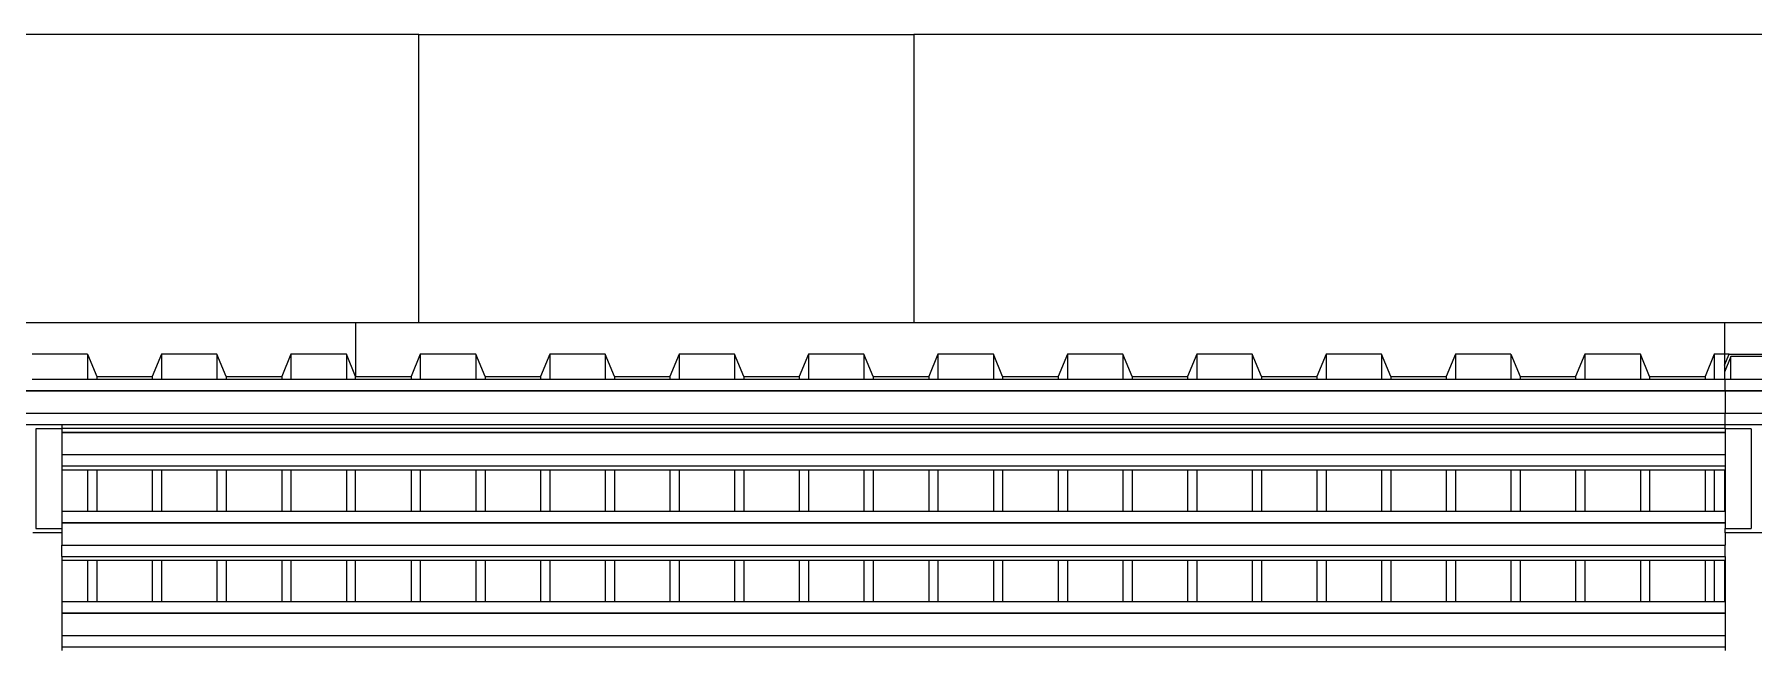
# Model space of a CAD drawing. Extents: x -60 to 60, y -13 to 16.
# Drawn here: x -16.244 to -12.491, y 11.952 to 13.293 of the extents above; entities that cross this region are included whole.
import ezdxf

# ---------------------------------------------------------------- set-up
doc = ezdxf.new("R2010")
doc.units = 0
doc.layers.get('0').update_dxf_attribs({"linetype": 'CONTINUOUS'})

msp = doc.modelspace()

# ---------------------------------------------------------------- linework, layer by layer
for p, q in [((-15.4042, 13.2926), (-17.1542, 13.2926)), ((-15.4042, 12.6642), (-15.4042, 13.2926)), ((-15.4042, 13.2926), (-14.3242, 13.2926)), ((-14.3242, 13.2926), (-14.3242, 12.6642)), ((-12.0842, 13.2926), (-14.3242, 13.2926)), ((-17.1542, 12.6642), (-15.5425, 12.6642)), ((-15.5425, 12.6642), (-15.5425, 12.5458)), ((-15.5425, 12.6642), (-15.4042, 12.6642)), ((-15.4042, 12.6642), (-14.3242, 12.6642)), ((-14.3242, 12.6642), (-12.5552, 12.6642)), ((-12.5552, 12.6642), (-12.436, 12.6642)), ((-12.5552, 12.6642), (-12.5552, 12.5951)), ((-16.1275, 12.5951), (-16.2486, 12.5951)), ((-16.1275, 12.5951), (-16.1275, 12.5402)), ((-16.1275, 12.5951), (-16.1073, 12.5458)), ((-15.9661, 12.5951), (-15.9863, 12.5458)), ((-15.8451, 12.5951), (-15.9661, 12.5951)), ((-15.9661, 12.5951), (-15.9661, 12.5402)), ((-15.8249, 12.5458), (-15.8451, 12.5951)), ((-15.8451, 12.5951), (-15.8451, 12.5402)), ((-15.6837, 12.5951), (-15.7039, 12.5458)), ((-15.5627, 12.5951), (-15.6837, 12.5951)), ((-15.6837, 12.5951), (-15.6837, 12.5402)), ((-15.5425, 12.5458), (-15.5627, 12.5951)), ((-15.5627, 12.5951), (-15.5627, 12.5402)), ((-15.4013, 12.5951), (-15.4215, 12.5458)), ((-15.4013, 12.5951), (-15.4013, 12.5402)), ((-15.2803, 12.5951), (-15.4013, 12.5951)), ((-15.2803, 12.5951), (-15.2803, 12.5402)), ((-15.2601, 12.5458), (-15.2803, 12.5951)), ((-15.1189, 12.5951), (-15.1391, 12.5458)), ((-15.1189, 12.5951), (-15.1189, 12.5402)), ((-14.9979, 12.5951), (-15.1189, 12.5951)), ((-14.9979, 12.5951), (-14.9979, 12.5402)), ((-14.9777, 12.5458), (-14.9979, 12.5951)), ((-14.8365, 12.5951), (-14.8567, 12.5458)), ((-14.8365, 12.5951), (-14.8365, 12.5402)), ((-14.7154, 12.5951), (-14.8365, 12.5951)), ((-14.7154, 12.5951), (-14.7154, 12.5402)), ((-14.6953, 12.5458), (-14.7154, 12.5951)), ((-14.5541, 12.5951), (-14.5742, 12.5458)), ((-14.5541, 12.5951), (-14.5541, 12.5402)), ((-14.433, 12.5951), (-14.5541, 12.5951)), ((-14.433, 12.5951), (-14.433, 12.5402)), ((-14.4129, 12.5458), (-14.433, 12.5951)), ((-14.2717, 12.5951), (-14.2918, 12.5458)), ((-14.2717, 12.5951), (-14.2717, 12.5402)), ((-14.1506, 12.5951), (-14.2717, 12.5951)), ((-14.1506, 12.5951), (-14.1506, 12.5402)), ((-14.1304, 12.5458), (-14.1506, 12.5951)), ((-13.9892, 12.5951), (-14.0094, 12.5458)), ((-13.9892, 12.5951), (-13.9892, 12.5402)), ((-13.8682, 12.5951), (-13.9892, 12.5951)), ((-13.8682, 12.5951), (-13.8682, 12.5402)), ((-13.848, 12.5458), (-13.8682, 12.5951)), ((-13.7068, 12.5951), (-13.727, 12.5458)), ((-13.7068, 12.5951), (-13.7068, 12.5402)), ((-13.5858, 12.5951), (-13.7068, 12.5951)), ((-13.5858, 12.5951), (-13.5858, 12.5402)), ((-13.5656, 12.5458), (-13.5858, 12.5951)), ((-13.4244, 12.5951), (-13.4446, 12.5458)), ((-13.4244, 12.5951), (-13.4244, 12.5402)), ((-13.3034, 12.5951), (-13.4244, 12.5951)), ((-13.3034, 12.5951), (-13.3034, 12.5402)), ((-13.2832, 12.5458), (-13.3034, 12.5951)), ((-13.142, 12.5951), (-13.1622, 12.5458)), ((-13.142, 12.5951), (-13.142, 12.5402)), ((-13.021, 12.5951), (-13.142, 12.5951)), ((-13.021, 12.5951), (-13.021, 12.5402)), ((-13.021, 12.5951), (-13.0008, 12.5458)), ((-12.8596, 12.5951), (-12.8798, 12.5458)), ((-12.7386, 12.5951), (-12.8596, 12.5951)), ((-12.8596, 12.5951), (-12.8596, 12.5402)), ((-12.7184, 12.5458), (-12.7386, 12.5951)), ((-12.7386, 12.5951), (-12.7386, 12.5402)), ((-12.5772, 12.5951), (-12.5973, 12.5458)), ((-12.5772, 12.5951), (-12.5772, 12.5402)), ((-12.5552, 12.5951), (-12.5772, 12.5951)), ((-12.5552, 12.5705), (-12.5451, 12.5951)), ((-12.5552, 12.5951), (-12.5552, 12.5705)), ((-12.5451, 12.5951), (-12.5552, 12.5951)), ((-12.5412, 12.5895), (-12.5552, 12.5553)), ((-12.5552, 12.5705), (-12.5552, 12.5553)), ((-12.5451, 12.5951), (-12.4561, 12.5951)), ((-12.5412, 12.5402), (-12.5412, 12.5895)), ((-12.4538, 12.5895), (-12.5412, 12.5895)), ((-16.2486, 12.5402), (-16.1275, 12.5402)), ((-16.1275, 12.5402), (-16.1073, 12.5402)), ((-16.1073, 12.5458), (-16.1073, 12.5402)), ((-16.1073, 12.5458), (-15.9863, 12.5458)), ((-16.1073, 12.5402), (-15.9863, 12.5402)), ((-15.9863, 12.5458), (-15.9863, 12.5402)), ((-15.9863, 12.5402), (-15.9661, 12.5402)), ((-15.9661, 12.5402), (-15.8451, 12.5402)), ((-15.8451, 12.5402), (-15.8249, 12.5402)), ((-15.8249, 12.5458), (-15.7039, 12.5458)), ((-15.8249, 12.5458), (-15.8249, 12.5402)), ((-15.8249, 12.5402), (-15.7039, 12.5402)), ((-15.7039, 12.5458), (-15.7039, 12.5402)), ((-15.7039, 12.5402), (-15.6837, 12.5402)), ((-15.6837, 12.5402), (-15.5627, 12.5402)), ((-15.5627, 12.5402), (-15.5425, 12.5402)), ((-15.5425, 12.5402), (-15.5425, 12.5458)), ((-15.5425, 12.5458), (-15.4215, 12.5458)), ((-15.5425, 12.5402), (-15.4215, 12.5402)), ((-15.4215, 12.5458), (-15.4215, 12.5402)), ((-15.4215, 12.5402), (-15.4013, 12.5402)), ((-15.4013, 12.5402), (-15.2803, 12.5402)), ((-15.2803, 12.5402), (-15.2601, 12.5402)), ((-15.2601, 12.5458), (-15.2601, 12.5402)), ((-15.2601, 12.5458), (-15.1391, 12.5458)), ((-15.2601, 12.5402), (-15.1391, 12.5402)), ((-15.1391, 12.5458), (-15.1391, 12.5402)), ((-15.1391, 12.5402), (-15.1189, 12.5402)), ((-15.1189, 12.5402), (-14.9979, 12.5402)), ((-14.9979, 12.5402), (-14.9777, 12.5402)), ((-14.9777, 12.5458), (-14.9777, 12.5402)), ((-14.9777, 12.5458), (-14.8567, 12.5458)), ((-14.9777, 12.5402), (-14.8567, 12.5402)), ((-14.8567, 12.5458), (-14.8567, 12.5402)), ((-14.8567, 12.5402), (-14.8365, 12.5402)), ((-14.8365, 12.5402), (-14.7154, 12.5402)), ((-14.7154, 12.5402), (-14.6953, 12.5402)), ((-14.6953, 12.5458), (-14.6953, 12.5402)), ((-14.6953, 12.5458), (-14.5742, 12.5458)), ((-14.6953, 12.5402), (-14.5742, 12.5402)), ((-14.5742, 12.5458), (-14.5742, 12.5402)), ((-14.5742, 12.5402), (-14.5541, 12.5402)), ((-14.5541, 12.5402), (-14.433, 12.5402)), ((-14.433, 12.5402), (-14.4129, 12.5402)), ((-14.4129, 12.5458), (-14.4129, 12.5402)), ((-14.4129, 12.5458), (-14.2918, 12.5458)), ((-14.4129, 12.5402), (-14.2918, 12.5402)), ((-14.2918, 12.5458), (-14.2918, 12.5402)), ((-14.2918, 12.5402), (-14.2717, 12.5402)), ((-14.2717, 12.5402), (-14.1506, 12.5402)), ((-14.1506, 12.5402), (-14.1304, 12.5402)), ((-14.1304, 12.5458), (-14.1304, 12.5402)), ((-14.1304, 12.5458), (-14.0094, 12.5458)), ((-14.1304, 12.5402), (-14.0094, 12.5402)), ((-14.0094, 12.5458), (-14.0094, 12.5402)), ((-14.0094, 12.5402), (-13.9892, 12.5402)), ((-13.9892, 12.5402), (-13.8682, 12.5402)), ((-13.8682, 12.5402), (-13.848, 12.5402)), ((-13.848, 12.5458), (-13.848, 12.5402)), ((-13.848, 12.5458), (-13.727, 12.5458)), ((-13.848, 12.5402), (-13.727, 12.5402)), ((-13.727, 12.5458), (-13.727, 12.5402)), ((-13.727, 12.5402), (-13.7068, 12.5402)), ((-13.7068, 12.5402), (-13.5858, 12.5402)), ((-13.5858, 12.5402), (-13.5656, 12.5402)), ((-13.5656, 12.5458), (-13.5656, 12.5402)), ((-13.5656, 12.5458), (-13.4446, 12.5458)), ((-13.5656, 12.5402), (-13.4446, 12.5402)), ((-13.4446, 12.5458), (-13.4446, 12.5402)), ((-13.4446, 12.5402), (-13.4244, 12.5402)), ((-13.4244, 12.5402), (-13.3034, 12.5402)), ((-13.3034, 12.5402), (-13.2832, 12.5402)), ((-13.2832, 12.5458), (-13.2832, 12.5402)), ((-13.2832, 12.5458), (-13.1622, 12.5458)), ((-13.2832, 12.5402), (-13.1622, 12.5402)), ((-13.1622, 12.5458), (-13.1622, 12.5402)), ((-13.1622, 12.5402), (-13.142, 12.5402)), ((-13.142, 12.5402), (-13.021, 12.5402)), ((-13.021, 12.5402), (-13.0008, 12.5402)), ((-13.0008, 12.5458), (-13.0008, 12.5402)), ((-13.0008, 12.5458), (-12.8798, 12.5458)), ((-13.0008, 12.5402), (-12.8798, 12.5402)), ((-12.8798, 12.5458), (-12.8798, 12.5402)), ((-12.8798, 12.5402), (-12.8596, 12.5402)), ((-12.8596, 12.5402), (-12.7386, 12.5402)), ((-12.7386, 12.5402), (-12.7184, 12.5402)), ((-12.7184, 12.5458), (-12.5973, 12.5458)), ((-12.7184, 12.5458), (-12.7184, 12.5402)), ((-12.7184, 12.5402), (-12.5973, 12.5402)), ((-12.5973, 12.5458), (-12.5973, 12.5402)), ((-12.5973, 12.5402), (-12.5772, 12.5402)), ((-12.5772, 12.5402), (-12.5552, 12.5402)), ((-12.5552, 12.5553), (-12.5552, 12.5402)), ((-12.5552, 12.5402), (-12.5536, 12.5402)), ((-12.5536, 12.5155), (-12.5536, 12.5402)), ((-12.5536, 12.5402), (-12.5412, 12.5402)), ((-12.5412, 12.5402), (-12.4538, 12.5402)), ((-30.2482, 12.5155), (-12.5536, 12.5155)), ((-30.2482, 12.5147), (-12.5536, 12.5147)), ((-12.5536, 12.5147), (-12.5536, 12.5155)), ((-12.5536, 12.5155), (-12.4336, 12.5155)), ((-12.5536, 12.5147), (-12.5536, 12.4662)), ((-12.5536, 12.5147), (-12.4336, 12.5147)), ((-30.2482, 12.4662), (-12.5536, 12.4662)), ((-12.5536, 12.4415), (-12.5536, 12.4662)), ((-12.5536, 12.4662), (-12.4336, 12.4662)), ((-16.3036, 12.4415), (-16.1836, 12.4415)), ((-16.1836, 12.4319), (-16.2405, 12.4319)), ((-16.2405, 12.4319), (-16.2405, 12.2145)), ((-16.1836, 12.4415), (-12.5536, 12.4415)), ((-16.1836, 12.4415), (-16.1836, 12.4333)), ((-16.1836, 12.4333), (-12.5536, 12.4333)), ((-16.1836, 12.4333), (-16.1836, 12.4319)), ((-16.1836, 12.4319), (-16.1836, 12.4248)), ((-16.1836, 12.4248), (-12.5536, 12.4248)), ((-16.1836, 12.4248), (-16.1836, 12.424)), ((-16.1836, 12.424), (-12.5536, 12.424)), ((-16.1836, 12.424), (-16.1836, 12.3755)), ((-12.5536, 12.4415), (-12.4336, 12.4415)), ((-12.5536, 12.4333), (-12.5536, 12.4415)), ((-12.5536, 12.4319), (-12.5536, 12.4333)), ((-12.4967, 12.4319), (-12.5536, 12.4319)), ((-12.5536, 12.4319), (-12.5536, 12.4248)), ((-12.5536, 12.4248), (-12.5536, 12.424)), ((-12.5536, 12.424), (-12.5536, 12.3755)), ((-12.4967, 12.4319), (-12.4967, 12.2145)), ((-16.1836, 12.3755), (-12.5536, 12.3755)), ((-16.1836, 12.3755), (-16.1836, 12.3508)), ((-16.1836, 12.3508), (-12.5536, 12.3508)), ((-16.1836, 12.3508), (-16.1836, 12.3426)), ((-12.5536, 12.3755), (-12.5536, 12.3508)), ((-12.5536, 12.3508), (-12.5536, 12.3426)), ((-16.1836, 12.3426), (-16.1275, 12.3426)), ((-16.1836, 12.3426), (-16.1836, 12.2522)), ((-16.1275, 12.3426), (-16.1275, 12.2522)), ((-16.1275, 12.3426), (-16.1073, 12.3426)), ((-16.1073, 12.3426), (-16.1073, 12.2522)), ((-16.1073, 12.3426), (-15.9863, 12.3426)), ((-15.9863, 12.3426), (-15.9863, 12.2522)), ((-15.9863, 12.3426), (-15.9661, 12.3426)), ((-15.9661, 12.3426), (-15.9661, 12.2522)), ((-15.9661, 12.3426), (-15.8451, 12.3426)), ((-15.8451, 12.3426), (-15.8451, 12.2522)), ((-15.8451, 12.3426), (-15.8249, 12.3426)), ((-15.8249, 12.3426), (-15.8249, 12.2522)), ((-15.8249, 12.3426), (-15.7039, 12.3426)), ((-15.7039, 12.3426), (-15.7039, 12.2522)), ((-15.7039, 12.3426), (-15.6837, 12.3426)), ((-15.6837, 12.3426), (-15.6837, 12.2522)), ((-15.6837, 12.3426), (-15.5627, 12.3426)), ((-15.5627, 12.3426), (-15.5627, 12.2522)), ((-15.5627, 12.3426), (-15.5425, 12.3426)), ((-15.5425, 12.2522), (-15.5425, 12.3426)), ((-15.5425, 12.3426), (-15.4215, 12.3426)), ((-15.4215, 12.3426), (-15.4215, 12.2522)), ((-15.4215, 12.3426), (-15.4013, 12.3426)), ((-15.4013, 12.3426), (-15.4013, 12.2522)), ((-15.4013, 12.3426), (-15.2803, 12.3426)), ((-15.2803, 12.3426), (-15.2803, 12.2522)), ((-15.2803, 12.3426), (-15.2601, 12.3426)), ((-15.2601, 12.3426), (-15.2601, 12.2522)), ((-15.2601, 12.3426), (-15.1391, 12.3426)), ((-15.1391, 12.3426), (-15.1391, 12.2522)), ((-15.1391, 12.3426), (-15.1189, 12.3426)), ((-15.1189, 12.3426), (-15.1189, 12.2522)), ((-15.1189, 12.3426), (-14.9979, 12.3426)), ((-14.9979, 12.3426), (-14.9979, 12.2522)), ((-14.9979, 12.3426), (-14.9777, 12.3426)), ((-14.9777, 12.3426), (-14.9777, 12.2522)), ((-14.9777, 12.3426), (-14.8567, 12.3426)), ((-14.8567, 12.3426), (-14.8567, 12.2522)), ((-14.8567, 12.3426), (-14.8365, 12.3426)), ((-14.8365, 12.3426), (-14.8365, 12.2522)), ((-14.8365, 12.3426), (-14.7154, 12.3426)), ((-14.7154, 12.3426), (-14.7154, 12.2522)), ((-14.7154, 12.3426), (-14.6953, 12.3426)), ((-14.6953, 12.3426), (-14.6953, 12.2522)), ((-14.6953, 12.3426), (-14.5742, 12.3426)), ((-14.5742, 12.3426), (-14.5742, 12.2522)), ((-14.5742, 12.3426), (-14.5541, 12.3426)), ((-14.5541, 12.3426), (-14.5541, 12.2522)), ((-14.5541, 12.3426), (-14.433, 12.3426)), ((-14.433, 12.3426), (-14.433, 12.2522)), ((-14.433, 12.3426), (-14.4129, 12.3426)), ((-14.4129, 12.3426), (-14.4129, 12.2522)), ((-14.4129, 12.3426), (-14.2918, 12.3426)), ((-14.2918, 12.3426), (-14.2918, 12.2522)), ((-14.2918, 12.3426), (-14.2717, 12.3426)), ((-14.2717, 12.3426), (-14.2717, 12.2522)), ((-14.2717, 12.3426), (-14.1506, 12.3426)), ((-14.1506, 12.3426), (-14.1506, 12.2522)), ((-14.1506, 12.3426), (-14.1304, 12.3426)), ((-14.1304, 12.3426), (-14.1304, 12.2522)), ((-14.1304, 12.3426), (-14.0094, 12.3426)), ((-14.0094, 12.3426), (-14.0094, 12.2522)), ((-14.0094, 12.3426), (-13.9892, 12.3426)), ((-13.9892, 12.3426), (-13.9892, 12.2522)), ((-13.9892, 12.3426), (-13.8682, 12.3426)), ((-13.8682, 12.3426), (-13.8682, 12.2522)), ((-13.8682, 12.3426), (-13.848, 12.3426)), ((-13.848, 12.3426), (-13.848, 12.2522)), ((-13.848, 12.3426), (-13.727, 12.3426)), ((-13.727, 12.3426), (-13.727, 12.2522)), ((-13.727, 12.3426), (-13.7068, 12.3426)), ((-13.7068, 12.3426), (-13.7068, 12.2522)), ((-13.7068, 12.3426), (-13.5858, 12.3426)), ((-13.5858, 12.3426), (-13.5858, 12.2522)), ((-13.5858, 12.3426), (-13.5656, 12.3426)), ((-13.5656, 12.3426), (-13.5656, 12.2522)), ((-13.5656, 12.3426), (-13.4446, 12.3426)), ((-13.4446, 12.3426), (-13.4446, 12.2522)), ((-13.4446, 12.3426), (-13.4244, 12.3426)), ((-13.4244, 12.3426), (-13.4244, 12.2522)), ((-13.4244, 12.3426), (-13.3034, 12.3426)), ((-13.3034, 12.3426), (-13.3034, 12.2522)), ((-13.3034, 12.3426), (-13.2832, 12.3426)), ((-13.2832, 12.3426), (-13.2832, 12.2522)), ((-13.2832, 12.3426), (-13.1622, 12.3426)), ((-13.1622, 12.3426), (-13.1622, 12.2522)), ((-13.1622, 12.3426), (-13.142, 12.3426)), ((-13.142, 12.3426), (-13.142, 12.2522)), ((-13.142, 12.3426), (-13.021, 12.3426)), ((-13.021, 12.3426), (-13.021, 12.2522)), ((-13.021, 12.3426), (-13.0008, 12.3426)), ((-13.0008, 12.3426), (-13.0008, 12.2522)), ((-13.0008, 12.3426), (-12.8798, 12.3426)), ((-12.8798, 12.3426), (-12.8798, 12.2522)), ((-12.8798, 12.3426), (-12.8596, 12.3426)), ((-12.8596, 12.3426), (-12.8596, 12.2522)), ((-12.8596, 12.3426), (-12.7386, 12.3426)), ((-12.7386, 12.3426), (-12.7386, 12.2522)), ((-12.7386, 12.3426), (-12.7184, 12.3426)), ((-12.7184, 12.3426), (-12.7184, 12.2522)), ((-12.7184, 12.3426), (-12.5973, 12.3426)), ((-12.5973, 12.3426), (-12.5973, 12.2522)), ((-12.5973, 12.3426), (-12.5772, 12.3426)), ((-12.5772, 12.3426), (-12.5772, 12.2522)), ((-12.5772, 12.3426), (-12.5552, 12.3426)), ((-12.5552, 12.3426), (-12.5552, 12.2522)), ((-12.5552, 12.3426), (-12.5536, 12.3426)), ((-12.5536, 12.3426), (-12.5536, 12.2522)), ((-16.1836, 12.2522), (-16.1275, 12.2522)), ((-16.1836, 12.2522), (-16.1836, 12.2275)), ((-16.1275, 12.2522), (-16.1073, 12.2522)), ((-16.1073, 12.2522), (-15.9863, 12.2522)), ((-15.9863, 12.2522), (-15.9661, 12.2522)), ((-15.9661, 12.2522), (-15.8451, 12.2522)), ((-15.8451, 12.2522), (-15.8249, 12.2522)), ((-15.8249, 12.2522), (-15.7039, 12.2522)), ((-15.7039, 12.2522), (-15.6837, 12.2522)), ((-15.6837, 12.2522), (-15.5627, 12.2522)), ((-15.5627, 12.2522), (-15.5425, 12.2522)), ((-15.5425, 12.2522), (-15.4215, 12.2522)), ((-15.4215, 12.2522), (-15.4013, 12.2522)), ((-15.4013, 12.2522), (-15.2803, 12.2522)), ((-15.2803, 12.2522), (-15.2601, 12.2522)), ((-15.2601, 12.2522), (-15.1391, 12.2522)), ((-15.1391, 12.2522), (-15.1189, 12.2522)), ((-15.1189, 12.2522), (-14.9979, 12.2522)), ((-14.9979, 12.2522), (-14.9777, 12.2522)), ((-14.9777, 12.2522), (-14.8567, 12.2522)), ((-14.8567, 12.2522), (-14.8365, 12.2522)), ((-14.8365, 12.2522), (-14.7154, 12.2522)), ((-14.7154, 12.2522), (-14.6953, 12.2522)), ((-14.6953, 12.2522), (-14.5742, 12.2522)), ((-14.5742, 12.2522), (-14.5541, 12.2522)), ((-14.5541, 12.2522), (-14.433, 12.2522)), ((-14.433, 12.2522), (-14.4129, 12.2522)), ((-14.4129, 12.2522), (-14.2918, 12.2522)), ((-14.2918, 12.2522), (-14.2717, 12.2522)), ((-14.2717, 12.2522), (-14.1506, 12.2522)), ((-14.1506, 12.2522), (-14.1304, 12.2522)), ((-14.1304, 12.2522), (-14.0094, 12.2522)), ((-14.0094, 12.2522), (-13.9892, 12.2522)), ((-13.9892, 12.2522), (-13.8682, 12.2522)), ((-13.8682, 12.2522), (-13.848, 12.2522)), ((-13.848, 12.2522), (-13.727, 12.2522)), ((-13.727, 12.2522), (-13.7068, 12.2522)), ((-13.7068, 12.2522), (-13.5858, 12.2522)), ((-13.5858, 12.2522), (-13.5656, 12.2522)), ((-13.5656, 12.2522), (-13.4446, 12.2522)), ((-13.4446, 12.2522), (-13.4244, 12.2522)), ((-13.4244, 12.2522), (-13.3034, 12.2522)), ((-13.3034, 12.2522), (-13.2832, 12.2522)), ((-13.2832, 12.2522), (-13.1622, 12.2522)), ((-13.1622, 12.2522), (-13.142, 12.2522)), ((-13.142, 12.2522), (-13.021, 12.2522)), ((-13.021, 12.2522), (-13.0008, 12.2522)), ((-13.0008, 12.2522), (-12.8798, 12.2522)), ((-12.8798, 12.2522), (-12.8596, 12.2522)), ((-12.8596, 12.2522), (-12.7386, 12.2522)), ((-12.7386, 12.2522), (-12.7184, 12.2522)), ((-12.7184, 12.2522), (-12.5973, 12.2522)), ((-12.5973, 12.2522), (-12.5772, 12.2522)), ((-12.5772, 12.2522), (-12.5552, 12.2522)), ((-12.5552, 12.2522), (-12.5536, 12.2522)), ((-12.5536, 12.2522), (-12.5536, 12.2275)), ((-16.2405, 12.2048), (-16.2467, 12.2048)), ((-16.2405, 12.2045), (-16.2467, 12.2045)), ((-16.2405, 12.2145), (-16.1836, 12.2145)), ((-16.2405, 12.2048), (-16.2405, 12.2045)), ((-16.1836, 12.2048), (-16.2405, 12.2048)), ((-16.1836, 12.2045), (-16.2405, 12.2045)), ((-16.1836, 12.2275), (-12.5536, 12.2275)), ((-16.1836, 12.2275), (-16.1836, 12.2267)), ((-16.1836, 12.2267), (-12.5536, 12.2267)), ((-16.1836, 12.2267), (-16.1836, 12.2145)), ((-16.1836, 12.2145), (-16.1836, 12.2048)), ((-16.1836, 12.2048), (-16.1836, 12.2045)), ((-16.1836, 12.2045), (-16.1836, 12.2046)), ((-16.1836, 12.2045), (-16.1836, 12.1782)), ((-12.5536, 12.2275), (-12.5536, 12.2267)), ((-12.5536, 12.2267), (-12.5536, 12.2145)), ((-12.5536, 12.2048), (-12.5536, 12.2145)), ((-12.5536, 12.2145), (-12.4967, 12.2145)), ((-12.4336, 12.2048), (-12.5536, 12.2048)), ((-12.5536, 12.2048), (-12.5536, 12.1782)), ((-16.1836, 12.1782), (-12.5536, 12.1782)), ((-16.1836, 12.1535), (-16.1836, 12.1782)), ((-12.5536, 12.1535), (-12.5536, 12.1782)), ((-16.1836, 12.1535), (-12.5536, 12.1535)), ((-16.1836, 12.1535), (-16.1836, 12.1453)), ((-16.1836, 12.1453), (-16.1275, 12.1453)), ((-16.1836, 12.1453), (-16.1836, 12.0549)), ((-16.1275, 12.1453), (-16.1275, 12.0549)), ((-16.1275, 12.1453), (-16.1073, 12.1453)), ((-16.1073, 12.1453), (-16.1073, 12.0549)), ((-16.1073, 12.1453), (-15.9863, 12.1453)), ((-15.9863, 12.1453), (-15.9863, 12.0549)), ((-15.9863, 12.1453), (-15.9661, 12.1453)), ((-15.9661, 12.1453), (-15.9661, 12.0549)), ((-15.9661, 12.1453), (-15.8451, 12.1453)), ((-15.8451, 12.1453), (-15.8451, 12.0549)), ((-15.8451, 12.1453), (-15.8249, 12.1453)), ((-15.8249, 12.1453), (-15.8249, 12.0549)), ((-15.8249, 12.1453), (-15.7039, 12.1453)), ((-15.7039, 12.1453), (-15.7039, 12.0549)), ((-15.7039, 12.1453), (-15.6837, 12.1453)), ((-15.6837, 12.1453), (-15.6837, 12.0549)), ((-15.6837, 12.1453), (-15.5627, 12.1453)), ((-15.5627, 12.1453), (-15.5627, 12.0549)), ((-15.5627, 12.1453), (-15.5425, 12.1453)), ((-15.5425, 12.0549), (-15.5425, 12.1453)), ((-15.5425, 12.1453), (-15.4215, 12.1453)), ((-15.4215, 12.1453), (-15.4215, 12.0549)), ((-15.4215, 12.1453), (-15.4013, 12.1453)), ((-15.4013, 12.1453), (-15.4013, 12.0549)), ((-15.4013, 12.1453), (-15.2803, 12.1453)), ((-15.2803, 12.1453), (-15.2803, 12.0549)), ((-15.2803, 12.1453), (-15.2601, 12.1453)), ((-15.2601, 12.1453), (-15.2601, 12.0549)), ((-15.2601, 12.1453), (-15.1391, 12.1453)), ((-15.1391, 12.1453), (-15.1391, 12.0549)), ((-15.1391, 12.1453), (-15.1189, 12.1453)), ((-15.1189, 12.1453), (-15.1189, 12.0549)), ((-15.1189, 12.1453), (-14.9979, 12.1453)), ((-14.9979, 12.1453), (-14.9979, 12.0549)), ((-14.9979, 12.1453), (-14.9777, 12.1453)), ((-14.9777, 12.1453), (-14.9777, 12.0549)), ((-14.9777, 12.1453), (-14.8567, 12.1453)), ((-14.8567, 12.1453), (-14.8567, 12.0549)), ((-14.8567, 12.1453), (-14.8365, 12.1453)), ((-14.8365, 12.1453), (-14.8365, 12.0549)), ((-14.8365, 12.1453), (-14.7154, 12.1453)), ((-14.7154, 12.1453), (-14.7154, 12.0549)), ((-14.7154, 12.1453), (-14.6953, 12.1453)), ((-14.6953, 12.1453), (-14.6953, 12.0549)), ((-14.6953, 12.1453), (-14.5742, 12.1453)), ((-14.5742, 12.1453), (-14.5742, 12.0549)), ((-14.5742, 12.1453), (-14.5541, 12.1453)), ((-14.5541, 12.1453), (-14.5541, 12.0549)), ((-14.5541, 12.1453), (-14.433, 12.1453)), ((-14.433, 12.1453), (-14.433, 12.0549)), ((-14.433, 12.1453), (-14.4129, 12.1453)), ((-14.4129, 12.1453), (-14.4129, 12.0549)), ((-14.4129, 12.1453), (-14.2918, 12.1453)), ((-14.2918, 12.1453), (-14.2918, 12.0549)), ((-14.2918, 12.1453), (-14.2717, 12.1453)), ((-14.2717, 12.1453), (-14.2717, 12.0549)), ((-14.2717, 12.1453), (-14.1506, 12.1453)), ((-14.1506, 12.1453), (-14.1506, 12.0549)), ((-14.1506, 12.1453), (-14.1304, 12.1453)), ((-14.1304, 12.1453), (-14.1304, 12.0549)), ((-14.1304, 12.1453), (-14.0094, 12.1453)), ((-14.0094, 12.1453), (-14.0094, 12.0549)), ((-14.0094, 12.1453), (-13.9892, 12.1453)), ((-13.9892, 12.1453), (-13.9892, 12.0549)), ((-13.9892, 12.1453), (-13.8682, 12.1453)), ((-13.8682, 12.1453), (-13.8682, 12.0549)), ((-13.8682, 12.1453), (-13.848, 12.1453)), ((-13.848, 12.1453), (-13.848, 12.0549)), ((-13.848, 12.1453), (-13.727, 12.1453)), ((-13.727, 12.1453), (-13.727, 12.0549)), ((-13.727, 12.1453), (-13.7068, 12.1453)), ((-13.7068, 12.1453), (-13.7068, 12.0549)), ((-13.7068, 12.1453), (-13.5858, 12.1453)), ((-13.5858, 12.1453), (-13.5858, 12.0549)), ((-13.5858, 12.1453), (-13.5656, 12.1453)), ((-13.5656, 12.1453), (-13.5656, 12.0549)), ((-13.5656, 12.1453), (-13.4446, 12.1453)), ((-13.4446, 12.1453), (-13.4446, 12.0549)), ((-13.4446, 12.1453), (-13.4244, 12.1453)), ((-13.4244, 12.1453), (-13.4244, 12.0549)), ((-13.4244, 12.1453), (-13.3034, 12.1453)), ((-13.3034, 12.1453), (-13.3034, 12.0549)), ((-13.3034, 12.1453), (-13.2832, 12.1453)), ((-13.2832, 12.1453), (-13.2832, 12.0549)), ((-13.2832, 12.1453), (-13.1622, 12.1453)), ((-13.1622, 12.1453), (-13.1622, 12.0549)), ((-13.1622, 12.1453), (-13.142, 12.1453)), ((-13.142, 12.1453), (-13.142, 12.0549)), ((-13.142, 12.1453), (-13.021, 12.1453)), ((-13.021, 12.1453), (-13.021, 12.0549)), ((-13.021, 12.1453), (-13.0008, 12.1453)), ((-13.0008, 12.1453), (-13.0008, 12.0549)), ((-13.0008, 12.1453), (-12.8798, 12.1453)), ((-12.8798, 12.1453), (-12.8798, 12.0549)), ((-12.8798, 12.1453), (-12.8596, 12.1453)), ((-12.8596, 12.1453), (-12.8596, 12.0549)), ((-12.8596, 12.1453), (-12.7386, 12.1453)), ((-12.7386, 12.1453), (-12.7386, 12.0549)), ((-12.7386, 12.1453), (-12.7184, 12.1453)), ((-12.7184, 12.1453), (-12.7184, 12.0549)), ((-12.7184, 12.1453), (-12.5973, 12.1453)), ((-12.5973, 12.1453), (-12.5973, 12.0549)), ((-12.5973, 12.1453), (-12.5772, 12.1453)), ((-12.5772, 12.1453), (-12.5772, 12.0549)), ((-12.5772, 12.1453), (-12.5552, 12.1453)), ((-12.5552, 12.1453), (-12.5552, 12.0549)), ((-12.5552, 12.1453), (-12.5536, 12.1453)), ((-12.5536, 12.1535), (-12.5536, 12.1453)), ((-12.5536, 12.1453), (-12.5536, 12.0549)), ((-16.1836, 12.0549), (-16.1275, 12.0549)), ((-16.1836, 12.0549), (-16.1836, 12.0302)), ((-16.1275, 12.0549), (-16.1073, 12.0549)), ((-16.1073, 12.0549), (-15.9863, 12.0549)), ((-15.9863, 12.0549), (-15.9661, 12.0549)), ((-15.9661, 12.0549), (-15.8451, 12.0549)), ((-15.8451, 12.0549), (-15.8249, 12.0549)), ((-15.8249, 12.0549), (-15.7039, 12.0549)), ((-15.7039, 12.0549), (-15.6837, 12.0549)), ((-15.6837, 12.0549), (-15.5627, 12.0549)), ((-15.5627, 12.0549), (-15.5425, 12.0549)), ((-15.5425, 12.0549), (-15.4215, 12.0549)), ((-15.4215, 12.0549), (-15.4013, 12.0549)), ((-15.4013, 12.0549), (-15.2803, 12.0549)), ((-15.2803, 12.0549), (-15.2601, 12.0549)), ((-15.2601, 12.0549), (-15.1391, 12.0549)), ((-15.1391, 12.0549), (-15.1189, 12.0549)), ((-15.1189, 12.0549), (-14.9979, 12.0549)), ((-14.9979, 12.0549), (-14.9777, 12.0549)), ((-14.9777, 12.0549), (-14.8567, 12.0549)), ((-14.8567, 12.0549), (-14.8365, 12.0549)), ((-14.8365, 12.0549), (-14.7154, 12.0549)), ((-14.7154, 12.0549), (-14.6953, 12.0549)), ((-14.6953, 12.0549), (-14.5742, 12.0549)), ((-14.5742, 12.0549), (-14.5541, 12.0549)), ((-14.5541, 12.0549), (-14.433, 12.0549)), ((-14.433, 12.0549), (-14.4129, 12.0549)), ((-14.4129, 12.0549), (-14.2918, 12.0549)), ((-14.2918, 12.0549), (-14.2717, 12.0549)), ((-14.2717, 12.0549), (-14.1506, 12.0549)), ((-14.1506, 12.0549), (-14.1304, 12.0549)), ((-14.1304, 12.0549), (-14.0094, 12.0549)), ((-14.0094, 12.0549), (-13.9892, 12.0549)), ((-13.9892, 12.0549), (-13.8682, 12.0549)), ((-13.8682, 12.0549), (-13.848, 12.0549)), ((-13.848, 12.0549), (-13.727, 12.0549)), ((-13.727, 12.0549), (-13.7068, 12.0549)), ((-13.7068, 12.0549), (-13.5858, 12.0549)), ((-13.5858, 12.0549), (-13.5656, 12.0549)), ((-13.5656, 12.0549), (-13.4446, 12.0549)), ((-13.4446, 12.0549), (-13.4244, 12.0549)), ((-13.4244, 12.0549), (-13.3034, 12.0549)), ((-13.3034, 12.0549), (-13.2832, 12.0549)), ((-13.2832, 12.0549), (-13.1622, 12.0549)), ((-13.1622, 12.0549), (-13.142, 12.0549)), ((-13.142, 12.0549), (-13.021, 12.0549)), ((-13.021, 12.0549), (-13.0008, 12.0549)), ((-13.0008, 12.0549), (-12.8798, 12.0549)), ((-12.8798, 12.0549), (-12.8596, 12.0549)), ((-12.8596, 12.0549), (-12.7386, 12.0549)), ((-12.7386, 12.0549), (-12.7184, 12.0549)), ((-12.7184, 12.0549), (-12.5973, 12.0549)), ((-12.5973, 12.0549), (-12.5772, 12.0549)), ((-12.5772, 12.0549), (-12.5552, 12.0549)), ((-12.5552, 12.0549), (-12.5536, 12.0549)), ((-12.5536, 12.0549), (-12.5536, 12.0302)), ((-16.1836, 12.0302), (-12.5536, 12.0302)), ((-16.1836, 12.0302), (-16.1836, 12.0294)), ((-16.1836, 12.0294), (-12.5536, 12.0294)), ((-16.1836, 12.0294), (-16.1836, 11.9809)), ((-12.5536, 12.0302), (-12.5536, 12.0294)), ((-12.5536, 12.0294), (-12.5536, 11.9809)), ((-16.1836, 11.9809), (-12.5536, 11.9809)), ((-16.1836, 11.9809), (-16.1836, 11.9562)), ((-12.5536, 11.9809), (-12.5536, 11.9562)), ((-16.1836, 11.9562), (-12.5536, 11.9562)), ((-16.1836, 11.9562), (-16.1836, 11.948)), ((-12.5536, 11.9562), (-12.5536, 11.948))]:
    msp.add_line(p, q)

doc.saveas('drawing.dxf')
